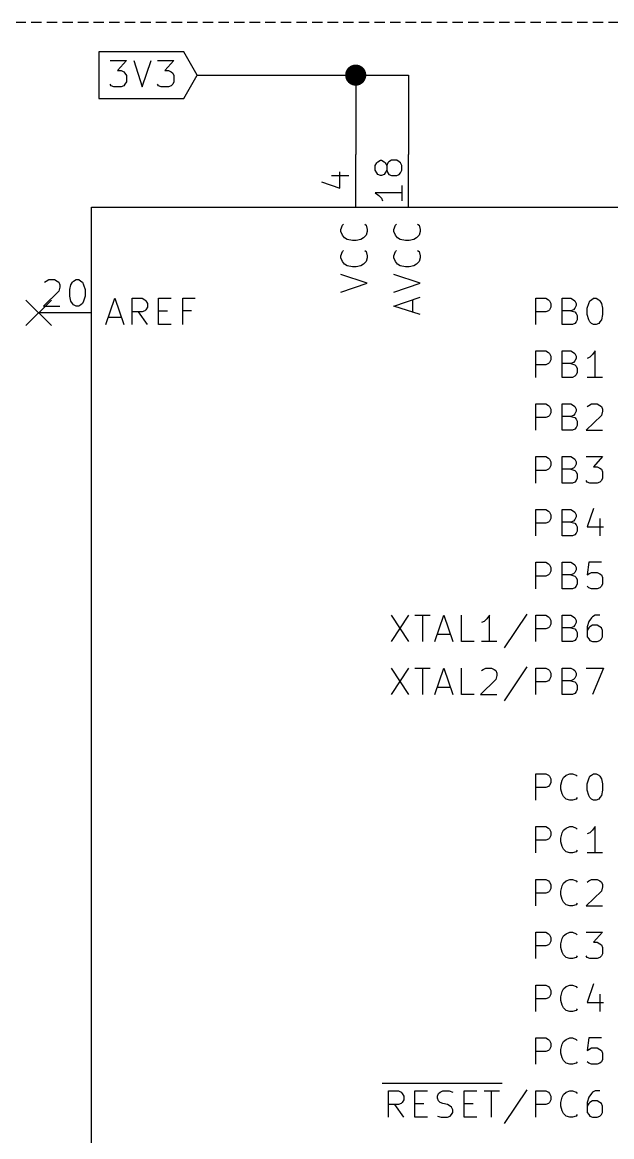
# Model space of a CAD drawing. Extents: x 10 to 287, y -200 to -10.
# Drawn here: x 47.5 to 75.8, y -153.9 to -100.3 of the extents above; entities that cross this region are included whole.
import ezdxf

# ---------------------------------------------------------------- set-up
doc = ezdxf.new("R2010")
doc.units = 0
doc.header["$MEASUREMENT"] = 0
doc.linetypes.add('DASHED', pattern=[0.75, 0.5, -0.25])
for name, color, linetype in [('BLUE2', 5, 'CONTINUOUS'), ('BLUE3', 171, 'CONTINUOUS'), ('CYAN2', 4, 'CONTINUOUS'), ('GREEN2', 3, 'CONTINUOUS'), ('LYELLOW', 51, 'CONTINUOUS'), ('RED2', 1, 'CONTINUOUS')]:
    doc.layers.add(name, color=color, linetype=linetype)

msp = doc.modelspace()

# ---------------------------------------------------------------- linework, layer by layer
at = {"layer": 'BLUE2', "linetype": 'CONTINUOUS'}
for p, q in [((47.6504, -113.69), (48.8696, -114.91)), ((48.8696, -113.69), (47.6504, -114.91))]:
    msp.add_line(p, q, dxfattribs=at)
at = {"layer": 'BLUE3', "linetype": 'DASHED'}
msp.add_line((25.4, -100.33), (115.57, -100.33), dxfattribs=at)
at = {"layer": 'CYAN2', "linetype": 'CONTINUOUS'}
for p, q in [((62.7888, -110.287), (62.865, -110.084)), ((62.7888, -110.388), (62.7888, -110.287)), ((62.865, -110.084), (62.9158, -110.033)), ((63.9318, -110.033), (64.008, -110.084)), ((64.008, -110.084), (64.0588, -110.287)), ((64.0588, -110.287), (64.0588, -110.388)), ((65.3288, -110.287), (65.405, -110.084)), ((65.3288, -110.388), (65.3288, -110.287)), ((65.405, -110.084), (65.4558, -110.033)), ((66.4718, -110.033), (66.548, -110.084)), ((66.548, -110.084), (66.5988, -110.287)), ((66.5988, -110.287), (66.5988, -110.388)), ((62.865, -110.566), (62.7888, -110.388)), ((62.9666, -110.693), (62.865, -110.566)), ((63.0936, -110.769), (62.9666, -110.693)), ((63.3476, -110.82), (63.0936, -110.769)), ((63.5254, -110.82), (63.3476, -110.82)), ((63.754, -110.769), (63.5254, -110.82)), ((63.881, -110.693), (63.754, -110.769)), ((64.008, -110.566), (63.881, -110.693)), ((64.0588, -110.388), (64.008, -110.566)), ((65.405, -110.566), (65.3288, -110.388)), ((65.5066, -110.693), (65.405, -110.566)), ((65.6336, -110.769), (65.5066, -110.693)), ((65.8876, -110.82), (65.6336, -110.769)), ((66.0654, -110.82), (65.8876, -110.82)), ((66.294, -110.769), (66.0654, -110.82)), ((66.421, -110.693), (66.294, -110.769)), ((66.548, -110.566), (66.421, -110.693)), ((66.5988, -110.388), (66.548, -110.566)), ((62.7888, -111.557), (62.865, -111.354)), ((62.865, -111.354), (62.9158, -111.303)), ((63.9318, -111.303), (64.008, -111.354)), ((64.008, -111.354), (64.0588, -111.557)), ((65.3288, -111.557), (65.405, -111.354)), ((65.405, -111.354), (65.4558, -111.303)), ((66.4718, -111.303), (66.548, -111.354)), ((66.548, -111.354), (66.5988, -111.557)), ((62.7888, -111.658), (62.7888, -111.557)), ((62.865, -111.836), (62.7888, -111.658)), ((62.9666, -111.963), (62.865, -111.836)), ((64.008, -111.836), (63.881, -111.963)), ((64.0588, -111.658), (64.008, -111.836)), ((64.0588, -111.557), (64.0588, -111.658)), ((65.3288, -111.658), (65.3288, -111.557)), ((65.405, -111.836), (65.3288, -111.658)), ((65.5066, -111.963), (65.405, -111.836)), ((66.548, -111.836), (66.421, -111.963)), ((66.5988, -111.658), (66.548, -111.836)), ((66.5988, -111.557), (66.5988, -111.658)), ((64.0588, -112.878), (62.7888, -112.446)), ((63.0936, -112.039), (62.9666, -111.963)), ((63.3476, -112.09), (63.0936, -112.039)), ((63.5254, -112.09), (63.3476, -112.09)), ((63.754, -112.039), (63.5254, -112.09)), ((63.881, -111.963), (63.754, -112.039)), ((66.5988, -112.878), (65.3288, -112.446)), ((65.6336, -112.039), (65.5066, -111.963)), ((65.8876, -112.09), (65.6336, -112.039)), ((66.0654, -112.09), (65.8876, -112.09)), ((66.294, -112.039), (66.0654, -112.09)), ((66.421, -111.963), (66.294, -112.039)), ((62.7888, -113.309), (64.0588, -112.878)), ((65.3288, -113.309), (66.5988, -112.878)), ((65.3288, -113.97), (66.5988, -113.538)), ((51.4858, -114.859), (51.9176, -113.589)), ((51.9176, -113.589), (52.3494, -114.859)), ((52.7558, -114.859), (52.7558, -113.589)), ((52.7558, -113.589), (53.2384, -113.589)), ((53.2384, -113.589), (53.3654, -113.665)), ((53.3654, -113.665), (53.4162, -113.716)), ((53.4162, -113.716), (53.4924, -113.843)), ((53.4924, -114.021), (53.4162, -114.148)), ((53.4924, -113.843), (53.4924, -114.021)), ((54.0258, -114.859), (54.0258, -113.589)), ((54.0258, -113.589), (54.6354, -113.589)), ((55.1942, -114.859), (55.1942, -113.589)), ((55.1942, -113.589), (55.7784, -113.589)), ((66.5988, -114.376), (65.3288, -113.97)), ((66.2432, -114.275), (66.2432, -113.665)), ((72.1614, -114.859), (72.1614, -113.589)), ((72.1614, -113.589), (72.644, -113.589)), ((72.644, -113.589), (72.771, -113.665)), ((72.771, -113.665), (72.8218, -113.716)), ((72.8218, -113.716), (72.8726, -113.843)), ((72.8726, -114.021), (72.8218, -114.148)), ((72.8726, -113.843), (72.8726, -114.021)), ((73.4314, -114.859), (73.4314, -113.589)), ((73.4314, -113.589), (73.8378, -113.589)), ((73.8378, -113.589), (73.9648, -113.665)), ((73.9648, -113.665), (74.041, -113.716)), ((74.041, -114.071), (73.9648, -114.148)), ((74.041, -113.716), (74.0918, -113.843)), ((74.0918, -113.944), (74.041, -114.071)), ((74.0918, -113.843), (74.0918, -113.944)), ((74.6252, -114.071), (74.7014, -113.843)), ((74.6252, -114.376), (74.6252, -114.071)), ((74.7014, -113.843), (74.7522, -113.716)), ((74.7522, -113.716), (74.8284, -113.665)), ((74.8284, -113.665), (74.93, -113.589)), ((74.93, -113.589), (75.057, -113.589)), ((75.057, -113.589), (75.184, -113.665)), ((75.184, -113.665), (75.2348, -113.716)), ((75.2348, -113.716), (75.311, -113.843)), ((75.311, -113.843), (75.3618, -114.071)), ((75.3618, -114.071), (75.3618, -114.376)), ((51.6128, -114.503), (52.2224, -114.503)), ((53.2384, -114.249), (52.7558, -114.249)), ((53.4924, -114.859), (53.0606, -114.249)), ((53.3654, -114.198), (53.2384, -114.249)), ((53.4162, -114.148), (53.3654, -114.198)), ((54.0258, -114.198), (54.4576, -114.198)), ((55.6006, -114.198), (55.1942, -114.198)), ((72.644, -114.249), (72.1614, -114.249)), ((72.771, -114.198), (72.644, -114.249)), ((72.8218, -114.148), (72.771, -114.198)), ((73.8378, -114.198), (73.4314, -114.198)), ((73.9648, -114.148), (73.8378, -114.198)), ((73.8378, -114.198), (74.041, -114.249)), ((74.041, -114.249), (74.0918, -114.325)), ((74.0918, -114.325), (74.1426, -114.427)), ((74.1426, -114.63), (74.0918, -114.732)), ((74.1426, -114.427), (74.1426, -114.63)), ((74.7014, -114.63), (74.6252, -114.376)), ((74.7522, -114.732), (74.7014, -114.63)), ((75.311, -114.63), (75.2348, -114.732)), ((75.3618, -114.376), (75.311, -114.63)), ((54.6354, -114.859), (54.0258, -114.859)), ((73.914, -114.859), (73.4314, -114.859)), ((74.041, -114.808), (73.914, -114.859)), ((74.0918, -114.732), (74.041, -114.808)), ((74.8284, -114.808), (74.7522, -114.732)), ((74.93, -114.859), (74.8284, -114.808)), ((75.057, -114.859), (74.93, -114.859)), ((75.184, -114.808), (75.057, -114.859)), ((75.2348, -114.732), (75.184, -114.808)), ((72.1614, -117.399), (72.1614, -116.129)), ((72.1614, -116.129), (72.644, -116.129)), ((72.644, -116.129), (72.771, -116.205)), ((72.771, -116.205), (72.8218, -116.256)), ((73.4314, -117.399), (73.4314, -116.129)), ((73.4314, -116.129), (73.8378, -116.129)), ((73.8378, -116.129), (73.9648, -116.205)), ((73.9648, -116.205), (74.041, -116.256)), ((75.0062, -116.129), (74.8792, -116.307)), ((75.0062, -117.399), (75.0062, -116.129)), ((72.771, -116.738), (72.644, -116.789)), ((72.8218, -116.688), (72.771, -116.738)), ((72.8218, -116.256), (72.8726, -116.383)), ((72.8726, -116.561), (72.8218, -116.688)), ((72.8726, -116.383), (72.8726, -116.561)), ((73.8378, -116.738), (73.4314, -116.738)), ((73.9648, -116.688), (73.8378, -116.738)), ((73.8378, -116.738), (74.041, -116.789)), ((74.041, -116.611), (73.9648, -116.688)), ((74.041, -116.256), (74.0918, -116.383)), ((74.0918, -116.484), (74.041, -116.611)), ((74.0918, -116.383), (74.0918, -116.484)), ((74.7522, -116.434), (74.6252, -116.484)), ((74.8792, -116.307), (74.7522, -116.434)), ((72.644, -116.789), (72.1614, -116.789)), ((74.041, -116.789), (74.0918, -116.865)), ((74.0918, -117.272), (74.041, -117.348)), ((74.0918, -116.865), (74.1426, -116.967)), ((74.1426, -117.17), (74.0918, -117.272)), ((74.1426, -116.967), (74.1426, -117.17)), ((73.914, -117.399), (73.4314, -117.399)), ((74.041, -117.348), (73.914, -117.399)), ((75.3618, -117.399), (74.6252, -117.399)), ((72.1614, -119.939), (72.1614, -118.669)), ((72.1614, -118.669), (72.644, -118.669)), ((72.644, -118.669), (72.771, -118.745)), ((72.771, -118.745), (72.8218, -118.796)), ((72.8218, -118.796), (72.8726, -118.923)), ((72.8726, -118.923), (72.8726, -119.101)), ((73.4314, -119.939), (73.4314, -118.669)), ((73.4314, -118.669), (73.8378, -118.669)), ((73.8378, -118.669), (73.9648, -118.745)), ((73.9648, -118.745), (74.041, -118.796)), ((74.041, -118.796), (74.0918, -118.923)), ((74.0918, -118.923), (74.0918, -119.024)), ((74.6252, -118.796), (74.7014, -118.745)), ((74.7014, -118.745), (74.8284, -118.669)), ((74.8284, -118.669), (75.1078, -118.669)), ((75.1078, -118.669), (75.2348, -118.745)), ((75.2348, -118.745), (75.311, -118.796)), ((75.311, -118.796), (75.3618, -118.923)), ((75.3618, -118.923), (75.3618, -119.024)), ((72.644, -119.329), (72.1614, -119.329)), ((72.771, -119.278), (72.644, -119.329)), ((72.8218, -119.228), (72.771, -119.278)), ((72.8726, -119.101), (72.8218, -119.228)), ((73.8378, -119.278), (73.4314, -119.278)), ((73.9648, -119.228), (73.8378, -119.278)), ((73.8378, -119.278), (74.041, -119.329)), ((74.041, -119.151), (73.9648, -119.228)), ((74.0918, -119.024), (74.041, -119.151)), ((74.041, -119.329), (74.0918, -119.405)), ((74.0918, -119.405), (74.1426, -119.507)), ((75.311, -119.228), (74.5744, -119.939)), ((75.3618, -119.024), (75.311, -119.228)), ((73.914, -119.939), (73.4314, -119.939)), ((74.041, -119.888), (73.914, -119.939)), ((74.0918, -119.812), (74.041, -119.888)), ((74.1426, -119.71), (74.0918, -119.812)), ((74.1426, -119.507), (74.1426, -119.71)), ((74.5744, -119.939), (75.3618, -119.939)), ((72.1614, -122.479), (72.1614, -121.209)), ((72.1614, -121.209), (72.644, -121.209)), ((72.644, -121.209), (72.771, -121.285)), ((72.771, -121.285), (72.8218, -121.336)), ((72.8218, -121.336), (72.8726, -121.463)), ((72.8726, -121.463), (72.8726, -121.641)), ((73.4314, -122.479), (73.4314, -121.209)), ((73.4314, -121.209), (73.8378, -121.209)), ((73.8378, -121.209), (73.9648, -121.285)), ((73.9648, -121.285), (74.041, -121.336)), ((74.041, -121.336), (74.0918, -121.463)), ((74.0918, -121.564), (74.041, -121.691)), ((74.0918, -121.463), (74.0918, -121.564)), ((74.5744, -121.209), (75.3618, -121.209)), ((75.3618, -121.209), (74.93, -121.691)), ((72.644, -121.869), (72.1614, -121.869)), ((72.771, -121.818), (72.644, -121.869)), ((72.8218, -121.768), (72.771, -121.818)), ((72.8726, -121.641), (72.8218, -121.768)), ((73.8378, -121.818), (73.4314, -121.818)), ((73.9648, -121.768), (73.8378, -121.818)), ((73.8378, -121.818), (74.041, -121.869)), ((74.041, -121.691), (73.9648, -121.768)), ((74.041, -121.869), (74.0918, -121.945)), ((74.0918, -121.945), (74.1426, -122.047)), ((74.1426, -122.047), (74.1426, -122.25)), ((74.93, -121.691), (75.1078, -121.691)), ((75.1078, -121.691), (75.2348, -121.768)), ((75.2348, -121.768), (75.311, -121.818)), ((75.311, -121.818), (75.3618, -121.945)), ((75.3618, -121.945), (75.3618, -122.25)), ((73.914, -122.479), (73.4314, -122.479)), ((74.041, -122.428), (73.914, -122.479)), ((74.0918, -122.352), (74.041, -122.428)), ((74.1426, -122.25), (74.0918, -122.352)), ((74.6252, -122.428), (74.5744, -122.352)), ((74.7522, -122.479), (74.6252, -122.428)), ((75.1078, -122.479), (74.7522, -122.479)), ((75.2348, -122.428), (75.1078, -122.479)), ((75.311, -122.352), (75.2348, -122.428)), ((75.3618, -122.25), (75.311, -122.352)), ((74.93, -123.698), (74.6252, -124.587)), ((72.1614, -125.019), (72.1614, -123.749)), ((72.1614, -123.749), (72.644, -123.749)), ((72.644, -123.749), (72.771, -123.825)), ((72.771, -123.825), (72.8218, -123.876)), ((72.8218, -123.876), (72.8726, -124.003)), ((72.8726, -124.181), (72.8218, -124.308)), ((72.8726, -124.003), (72.8726, -124.181)), ((73.4314, -125.019), (73.4314, -123.749)), ((73.4314, -123.749), (73.8378, -123.749)), ((73.8378, -123.749), (73.9648, -123.825)), ((73.9648, -123.825), (74.041, -123.876)), ((74.041, -124.231), (73.9648, -124.308)), ((74.041, -123.876), (74.0918, -124.003)), ((74.0918, -124.104), (74.041, -124.231)), ((74.0918, -124.003), (74.0918, -124.104)), ((75.2348, -124.181), (75.2348, -125.019)), ((72.644, -124.409), (72.1614, -124.409)), ((72.771, -124.358), (72.644, -124.409)), ((72.8218, -124.308), (72.771, -124.358)), ((73.8378, -124.358), (73.4314, -124.358)), ((73.9648, -124.308), (73.8378, -124.358)), ((73.8378, -124.358), (74.041, -124.409)), ((74.041, -124.409), (74.0918, -124.485)), ((74.0918, -124.485), (74.1426, -124.587)), ((74.1426, -124.79), (74.0918, -124.892)), ((74.1426, -124.587), (74.1426, -124.79)), ((74.6252, -124.587), (75.4126, -124.587)), ((73.914, -125.019), (73.4314, -125.019)), ((74.041, -124.968), (73.914, -125.019)), ((74.0918, -124.892), (74.041, -124.968)), ((72.1614, -127.559), (72.1614, -126.289)), ((72.1614, -126.289), (72.644, -126.289)), ((72.644, -126.289), (72.771, -126.365)), ((72.771, -126.365), (72.8218, -126.416)), ((72.8218, -126.416), (72.8726, -126.543)), ((73.4314, -127.559), (73.4314, -126.289)), ((73.4314, -126.289), (73.8378, -126.289)), ((73.8378, -126.289), (73.9648, -126.365)), ((73.9648, -126.365), (74.041, -126.416)), ((74.041, -126.416), (74.0918, -126.543)), ((74.7014, -126.289), (74.6252, -126.898)), ((75.311, -126.289), (74.7014, -126.289)), ((72.644, -126.949), (72.1614, -126.949)), ((72.771, -126.898), (72.644, -126.949)), ((72.8218, -126.848), (72.771, -126.898)), ((72.8726, -126.721), (72.8218, -126.848)), ((72.8726, -126.543), (72.8726, -126.721)), ((73.8378, -126.898), (73.4314, -126.898)), ((73.9648, -126.848), (73.8378, -126.898)), ((73.8378, -126.898), (74.041, -126.949)), ((74.041, -126.771), (73.9648, -126.848)), ((74.0918, -126.644), (74.041, -126.771)), ((74.041, -126.949), (74.0918, -127.025)), ((74.0918, -126.543), (74.0918, -126.644)), ((74.6252, -126.898), (74.7014, -126.848)), ((74.7014, -126.848), (74.8284, -126.771)), ((74.8284, -126.771), (75.1078, -126.771)), ((75.1078, -126.771), (75.2348, -126.848)), ((75.2348, -126.848), (75.311, -126.898)), ((75.311, -126.898), (75.3618, -127.025)), ((74.0918, -127.432), (74.041, -127.508)), ((74.0918, -127.025), (74.1426, -127.127)), ((74.1426, -127.33), (74.0918, -127.432)), ((74.1426, -127.127), (74.1426, -127.33)), ((74.7014, -127.508), (74.6252, -127.432)), ((75.311, -127.432), (75.2348, -127.508)), ((75.3618, -127.33), (75.311, -127.432)), ((75.3618, -127.025), (75.3618, -127.33)), ((73.914, -127.559), (73.4314, -127.559)), ((74.041, -127.508), (73.914, -127.559)), ((74.8284, -127.559), (74.7014, -127.508)), ((75.1078, -127.559), (74.8284, -127.559)), ((75.2348, -127.508), (75.1078, -127.559)), ((65.2018, -128.829), (66.04, -130.099)), ((66.04, -128.829), (65.2018, -130.099)), ((66.3448, -128.829), (67.0814, -128.829)), ((66.7258, -130.099), (66.7258, -128.829)), ((67.31, -130.099), (67.7418, -128.829)), ((67.7418, -128.829), (68.1736, -130.099)), ((68.58, -130.099), (68.58, -128.829)), ((69.7992, -129.007), (69.6722, -129.134)), ((69.9262, -128.829), (69.7992, -129.007)), ((69.9262, -130.099), (69.9262, -128.829)), ((71.7296, -128.778), (70.6374, -130.404)), ((72.1614, -130.099), (72.1614, -128.829)), ((72.1614, -128.829), (72.644, -128.829)), ((72.644, -128.829), (72.771, -128.905)), ((72.771, -128.905), (72.8218, -128.956)), ((72.8218, -128.956), (72.8726, -129.083)), ((72.8726, -129.083), (72.8726, -129.261)), ((73.4314, -130.099), (73.4314, -128.829)), ((73.4314, -128.829), (73.8378, -128.829)), ((73.8378, -128.829), (73.9648, -128.905)), ((73.9648, -128.905), (74.041, -128.956)), ((74.041, -128.956), (74.0918, -129.083)), ((74.0918, -129.083), (74.0918, -129.184)), ((74.8284, -128.956), (74.7014, -129.134)), ((74.8792, -128.905), (74.8284, -128.956)), ((75.0062, -128.829), (74.8792, -128.905)), ((75.2348, -128.829), (75.0062, -128.829)), ((69.6722, -129.134), (69.5452, -129.184)), ((72.644, -129.489), (72.1614, -129.489)), ((72.771, -129.438), (72.644, -129.489)), ((72.8218, -129.388), (72.771, -129.438)), ((72.8726, -129.261), (72.8218, -129.388)), ((73.8378, -129.438), (73.4314, -129.438)), ((73.9648, -129.388), (73.8378, -129.438)), ((73.8378, -129.438), (74.041, -129.489)), ((74.041, -129.311), (73.9648, -129.388)), ((74.0918, -129.184), (74.041, -129.311)), ((74.041, -129.489), (74.0918, -129.565)), ((74.0918, -129.565), (74.1426, -129.667)), ((74.7014, -129.134), (74.6252, -129.388)), ((74.6252, -129.388), (74.6252, -129.87)), ((74.7014, -129.438), (74.6252, -129.565)), ((74.7522, -129.388), (74.7014, -129.438)), ((74.8792, -129.311), (74.7522, -129.388)), ((75.1078, -129.311), (74.8792, -129.311)), ((75.2348, -129.388), (75.1078, -129.311)), ((75.311, -129.438), (75.2348, -129.388)), ((75.3618, -129.565), (75.311, -129.438)), ((75.3618, -129.87), (75.3618, -129.565)), ((67.437, -129.743), (68.0466, -129.743)), ((69.1896, -130.099), (68.58, -130.099)), ((70.2818, -130.099), (69.5452, -130.099)), ((73.914, -130.099), (73.4314, -130.099)), ((74.041, -130.048), (73.914, -130.099)), ((74.0918, -129.972), (74.041, -130.048)), ((74.1426, -129.87), (74.0918, -129.972)), ((74.1426, -129.667), (74.1426, -129.87)), ((74.6252, -129.87), (74.7014, -129.972)), ((74.7014, -129.972), (74.7522, -130.048)), ((74.7522, -130.048), (74.8792, -130.099)), ((74.8792, -130.099), (75.1078, -130.099)), ((75.1078, -130.099), (75.2348, -130.048)), ((75.2348, -130.048), (75.311, -129.972)), ((75.311, -129.972), (75.3618, -129.87)), ((65.2018, -131.369), (66.04, -132.639)), ((66.04, -131.369), (65.2018, -132.639)), ((66.3448, -131.369), (67.0814, -131.369)), ((66.7258, -132.639), (66.7258, -131.369)), ((67.31, -132.639), (67.7418, -131.369)), ((67.7418, -131.369), (68.1736, -132.639)), ((68.58, -132.639), (68.58, -131.369)), ((69.5452, -131.496), (69.6214, -131.445)), ((69.6214, -131.445), (69.7484, -131.369)), ((69.7484, -131.369), (70.0278, -131.369)), ((70.0278, -131.369), (70.1548, -131.445)), ((70.1548, -131.445), (70.231, -131.496)), ((70.231, -131.496), (70.2818, -131.623)), ((70.2818, -131.724), (70.231, -131.928)), ((70.2818, -131.623), (70.2818, -131.724)), ((71.7296, -131.318), (70.6374, -132.944)), ((72.1614, -132.639), (72.1614, -131.369)), ((72.1614, -131.369), (72.644, -131.369)), ((72.644, -131.369), (72.771, -131.445)), ((72.771, -131.445), (72.8218, -131.496)), ((72.8218, -131.496), (72.8726, -131.623)), ((72.8726, -131.623), (72.8726, -131.801)), ((73.4314, -132.639), (73.4314, -131.369)), ((73.4314, -131.369), (73.8378, -131.369)), ((73.8378, -131.369), (73.9648, -131.445)), ((73.9648, -131.445), (74.041, -131.496)), ((74.041, -131.496), (74.0918, -131.623)), ((74.0918, -131.724), (74.041, -131.851)), ((74.0918, -131.623), (74.0918, -131.724)), ((74.5744, -131.369), (75.4126, -131.369)), ((75.4126, -131.369), (74.8792, -132.639)), ((67.437, -132.283), (68.0466, -132.283)), ((70.231, -131.928), (69.4944, -132.639)), ((72.644, -132.029), (72.1614, -132.029)), ((72.771, -131.978), (72.644, -132.029)), ((72.8218, -131.928), (72.771, -131.978)), ((72.8726, -131.801), (72.8218, -131.928)), ((73.8378, -131.978), (73.4314, -131.978)), ((73.9648, -131.928), (73.8378, -131.978)), ((73.8378, -131.978), (74.041, -132.029)), ((74.041, -131.851), (73.9648, -131.928)), ((74.041, -132.029), (74.0918, -132.105)), ((74.0918, -132.105), (74.1426, -132.207)), ((74.1426, -132.207), (74.1426, -132.41)), ((69.1896, -132.639), (68.58, -132.639)), ((69.4944, -132.639), (70.2818, -132.639)), ((73.914, -132.639), (73.4314, -132.639)), ((74.041, -132.588), (73.914, -132.639)), ((74.0918, -132.512), (74.041, -132.588)), ((74.1426, -132.41), (74.0918, -132.512)), ((72.1614, -137.719), (72.1614, -136.449)), ((72.1614, -136.449), (72.644, -136.449)), ((72.644, -136.449), (72.771, -136.525)), ((72.771, -136.525), (72.8218, -136.576)), ((72.8218, -136.576), (72.8726, -136.703)), ((73.4822, -136.627), (73.6092, -136.525)), ((73.6092, -136.525), (73.787, -136.449)), ((73.787, -136.449), (73.914, -136.449)), ((73.914, -136.449), (74.0918, -136.525)), ((74.0918, -136.525), (74.1426, -136.576)), ((74.7014, -136.703), (74.7522, -136.576)), ((74.7522, -136.576), (74.8284, -136.525)), ((74.8284, -136.525), (74.93, -136.449)), ((74.93, -136.449), (75.057, -136.449)), ((75.057, -136.449), (75.184, -136.525)), ((75.184, -136.525), (75.2348, -136.576)), ((75.2348, -136.576), (75.311, -136.703)), ((72.644, -137.109), (72.1614, -137.109)), ((72.771, -137.058), (72.644, -137.109)), ((72.8218, -137.008), (72.771, -137.058)), ((72.8726, -136.881), (72.8218, -137.008)), ((72.8726, -136.703), (72.8726, -136.881)), ((73.3552, -137.008), (73.4314, -136.754)), ((73.3552, -137.185), (73.3552, -137.008)), ((73.4314, -136.754), (73.4822, -136.627)), ((74.6252, -136.931), (74.7014, -136.703)), ((74.6252, -137.236), (74.6252, -136.931)), ((75.311, -136.703), (75.3618, -136.931)), ((75.3618, -136.931), (75.3618, -137.236)), ((73.4314, -137.414), (73.3552, -137.185)), ((73.4822, -137.541), (73.4314, -137.414)), ((73.6092, -137.668), (73.4822, -137.541)), ((73.787, -137.719), (73.6092, -137.668)), ((74.0918, -137.668), (73.914, -137.719)), ((74.1426, -137.592), (74.0918, -137.668)), ((74.7014, -137.49), (74.6252, -137.236)), ((74.7522, -137.592), (74.7014, -137.49)), ((74.8284, -137.668), (74.7522, -137.592)), ((74.93, -137.719), (74.8284, -137.668)), ((75.184, -137.668), (75.057, -137.719)), ((75.2348, -137.592), (75.184, -137.668)), ((75.311, -137.49), (75.2348, -137.592)), ((75.3618, -137.236), (75.311, -137.49)), ((73.914, -137.719), (73.787, -137.719)), ((75.057, -137.719), (74.93, -137.719)), ((72.1614, -140.259), (72.1614, -138.989)), ((72.1614, -138.989), (72.644, -138.989)), ((72.644, -138.989), (72.771, -139.065)), ((72.771, -139.065), (72.8218, -139.116)), ((72.8218, -139.116), (72.8726, -139.243)), ((72.8726, -139.243), (72.8726, -139.421)), ((73.4314, -139.294), (73.4822, -139.167)), ((73.4822, -139.167), (73.6092, -139.065)), ((73.6092, -139.065), (73.787, -138.989)), ((73.787, -138.989), (73.914, -138.989)), ((73.914, -138.989), (74.0918, -139.065)), ((74.0918, -139.065), (74.1426, -139.116)), ((74.8792, -139.167), (74.7522, -139.294)), ((75.0062, -138.989), (74.8792, -139.167)), ((75.0062, -140.259), (75.0062, -138.989)), ((72.644, -139.649), (72.1614, -139.649)), ((72.771, -139.598), (72.644, -139.649)), ((72.8218, -139.548), (72.771, -139.598)), ((72.8726, -139.421), (72.8218, -139.548)), ((73.3552, -139.548), (73.4314, -139.294)), ((73.3552, -139.725), (73.3552, -139.548)), ((73.4314, -139.954), (73.3552, -139.725)), ((74.7522, -139.294), (74.6252, -139.344)), ((73.4822, -140.081), (73.4314, -139.954)), ((73.6092, -140.208), (73.4822, -140.081)), ((73.787, -140.259), (73.6092, -140.208)), ((73.914, -140.259), (73.787, -140.259)), ((74.0918, -140.208), (73.914, -140.259)), ((74.1426, -140.132), (74.0918, -140.208)), ((75.3618, -140.259), (74.6252, -140.259)), ((72.1614, -142.799), (72.1614, -141.529)), ((72.1614, -141.529), (72.644, -141.529)), ((72.644, -141.529), (72.771, -141.605)), ((72.771, -141.605), (72.8218, -141.656)), ((72.8218, -141.656), (72.8726, -141.783)), ((72.8726, -141.783), (72.8726, -141.961)), ((73.3552, -142.088), (73.4314, -141.834)), ((73.4314, -141.834), (73.4822, -141.707)), ((73.4822, -141.707), (73.6092, -141.605)), ((73.6092, -141.605), (73.787, -141.529)), ((73.787, -141.529), (73.914, -141.529)), ((73.914, -141.529), (74.0918, -141.605)), ((74.0918, -141.605), (74.1426, -141.656)), ((74.6252, -141.656), (74.7014, -141.605)), ((74.7014, -141.605), (74.8284, -141.529)), ((74.8284, -141.529), (75.1078, -141.529)), ((75.1078, -141.529), (75.2348, -141.605)), ((75.2348, -141.605), (75.311, -141.656)), ((75.311, -141.656), (75.3618, -141.783)), ((75.3618, -141.884), (75.311, -142.088)), ((75.3618, -141.783), (75.3618, -141.884)), ((72.644, -142.189), (72.1614, -142.189)), ((72.771, -142.138), (72.644, -142.189)), ((72.8218, -142.088), (72.771, -142.138)), ((72.8726, -141.961), (72.8218, -142.088)), ((73.3552, -142.265), (73.3552, -142.088)), ((73.4314, -142.494), (73.3552, -142.265)), ((75.311, -142.088), (74.5744, -142.799)), ((73.4822, -142.621), (73.4314, -142.494)), ((73.6092, -142.748), (73.4822, -142.621)), ((73.787, -142.799), (73.6092, -142.748)), ((73.914, -142.799), (73.787, -142.799)), ((74.0918, -142.748), (73.914, -142.799)), ((74.1426, -142.672), (74.0918, -142.748)), ((74.5744, -142.799), (75.3618, -142.799)), ((72.1614, -145.339), (72.1614, -144.069)), ((72.1614, -144.069), (72.644, -144.069)), ((72.644, -144.069), (72.771, -144.145)), ((73.6092, -144.145), (73.787, -144.069)), ((73.787, -144.069), (73.914, -144.069)), ((73.914, -144.069), (74.0918, -144.145)), ((74.5744, -144.069), (75.3618, -144.069)), ((75.3618, -144.069), (74.93, -144.551)), ((72.771, -144.145), (72.8218, -144.196)), ((72.8218, -144.628), (72.771, -144.678)), ((72.8218, -144.196), (72.8726, -144.323)), ((72.8726, -144.501), (72.8218, -144.628)), ((72.8726, -144.323), (72.8726, -144.501)), ((73.3552, -144.628), (73.4314, -144.374)), ((73.3552, -144.805), (73.3552, -144.628)), ((73.4314, -144.374), (73.4822, -144.247)), ((73.4822, -144.247), (73.6092, -144.145)), ((74.0918, -144.145), (74.1426, -144.196)), ((74.93, -144.551), (75.1078, -144.551)), ((75.1078, -144.551), (75.2348, -144.628)), ((75.2348, -144.628), (75.311, -144.678)), ((72.644, -144.729), (72.1614, -144.729)), ((72.771, -144.678), (72.644, -144.729)), ((73.4314, -145.034), (73.3552, -144.805)), ((73.4822, -145.161), (73.4314, -145.034)), ((73.6092, -145.288), (73.4822, -145.161)), ((75.311, -144.678), (75.3618, -144.805)), ((75.3618, -145.11), (75.311, -145.212)), ((75.3618, -144.805), (75.3618, -145.11)), ((73.787, -145.339), (73.6092, -145.288)), ((73.914, -145.339), (73.787, -145.339)), ((74.0918, -145.288), (73.914, -145.339)), ((74.1426, -145.212), (74.0918, -145.288)), ((74.6252, -145.288), (74.5744, -145.212)), ((74.7522, -145.339), (74.6252, -145.288)), ((75.1078, -145.339), (74.7522, -145.339)), ((75.2348, -145.288), (75.1078, -145.339)), ((75.311, -145.212), (75.2348, -145.288)), ((72.1614, -147.879), (72.1614, -146.609)), ((72.1614, -146.609), (72.644, -146.609)), ((72.644, -146.609), (72.771, -146.685)), ((72.771, -146.685), (72.8218, -146.736)), ((72.8218, -146.736), (72.8726, -146.863)), ((73.4822, -146.787), (73.6092, -146.685)), ((73.6092, -146.685), (73.787, -146.609)), ((73.787, -146.609), (73.914, -146.609)), ((73.914, -146.609), (74.0918, -146.685)), ((74.0918, -146.685), (74.1426, -146.736)), ((74.93, -146.558), (74.6252, -147.447)), ((72.644, -147.269), (72.1614, -147.269)), ((72.771, -147.218), (72.644, -147.269)), ((72.8218, -147.168), (72.771, -147.218)), ((72.8726, -147.041), (72.8218, -147.168)), ((72.8726, -146.863), (72.8726, -147.041)), ((73.3552, -147.168), (73.4314, -146.914)), ((73.3552, -147.345), (73.3552, -147.168)), ((73.4314, -146.914), (73.4822, -146.787)), ((75.2348, -147.041), (75.2348, -147.879)), ((73.4314, -147.574), (73.3552, -147.345)), ((73.4822, -147.701), (73.4314, -147.574)), ((73.6092, -147.828), (73.4822, -147.701)), ((73.787, -147.879), (73.6092, -147.828)), ((74.0918, -147.828), (73.914, -147.879)), ((74.1426, -147.752), (74.0918, -147.828)), ((74.6252, -147.447), (75.4126, -147.447)), ((73.914, -147.879), (73.787, -147.879)), ((72.1614, -150.419), (72.1614, -149.149)), ((72.1614, -149.149), (72.644, -149.149)), ((72.644, -149.149), (72.771, -149.225)), ((72.771, -149.225), (72.8218, -149.276)), ((72.8218, -149.276), (72.8726, -149.403)), ((72.8726, -149.403), (72.8726, -149.581)), ((73.3552, -149.708), (73.4314, -149.454)), ((73.4314, -149.454), (73.4822, -149.327)), ((73.4822, -149.327), (73.6092, -149.225)), ((73.6092, -149.225), (73.787, -149.149)), ((73.787, -149.149), (73.914, -149.149)), ((73.914, -149.149), (74.0918, -149.225)), ((74.0918, -149.225), (74.1426, -149.276)), ((74.7014, -149.149), (74.6252, -149.758)), ((75.311, -149.149), (74.7014, -149.149)), ((72.644, -149.809), (72.1614, -149.809)), ((72.771, -149.758), (72.644, -149.809)), ((72.8218, -149.708), (72.771, -149.758)), ((72.8726, -149.581), (72.8218, -149.708)), ((73.3552, -149.885), (73.3552, -149.708)), ((73.4314, -150.114), (73.3552, -149.885)), ((74.6252, -149.758), (74.7014, -149.708)), ((74.7014, -149.708), (74.8284, -149.631)), ((74.8284, -149.631), (75.1078, -149.631)), ((75.1078, -149.631), (75.2348, -149.708)), ((75.2348, -149.708), (75.311, -149.758)), ((75.311, -149.758), (75.3618, -149.885)), ((75.3618, -149.885), (75.3618, -150.19)), ((73.4822, -150.241), (73.4314, -150.114)), ((73.6092, -150.368), (73.4822, -150.241)), ((73.787, -150.419), (73.6092, -150.368)), ((73.914, -150.419), (73.787, -150.419)), ((74.0918, -150.368), (73.914, -150.419)), ((74.1426, -150.292), (74.0918, -150.368)), ((74.7014, -150.368), (74.6252, -150.292)), ((74.8284, -150.419), (74.7014, -150.368)), ((75.1078, -150.419), (74.8284, -150.419)), ((75.2348, -150.368), (75.1078, -150.419)), ((75.311, -150.292), (75.2348, -150.368)), ((75.3618, -150.19), (75.311, -150.292)), ((64.77, -151.333), (66.04, -151.333)), ((66.04, -151.333), (67.2084, -151.333)), ((67.2084, -151.333), (68.4022, -151.333)), ((68.4022, -151.333), (69.5452, -151.333)), ((69.5452, -151.333), (70.5358, -151.333)), ((65.0748, -152.959), (65.0748, -151.689)), ((65.0748, -151.689), (65.5574, -151.689)), ((65.5574, -151.689), (65.6844, -151.765)), ((65.6844, -151.765), (65.7352, -151.816)), ((65.7352, -151.816), (65.8114, -151.943)), ((65.8114, -152.121), (65.7352, -152.248)), ((65.8114, -151.943), (65.8114, -152.121)), ((66.3448, -152.959), (66.3448, -151.689)), ((66.3448, -151.689), (66.9544, -151.689)), ((67.437, -151.943), (67.4878, -151.816)), ((67.437, -152.044), (67.437, -151.943)), ((67.4878, -152.171), (67.437, -152.044)), ((67.4878, -151.816), (67.564, -151.765)), ((67.564, -151.765), (67.691, -151.689)), ((67.691, -151.689), (67.9958, -151.689)), ((67.9958, -151.689), (68.1736, -151.765)), ((68.707, -152.959), (68.707, -151.689)), ((68.707, -151.689), (69.3166, -151.689)), ((69.6722, -151.689), (70.4088, -151.689)), ((70.0278, -152.959), (70.0278, -151.689)), ((71.7296, -151.638), (70.6374, -153.264)), ((72.1614, -152.959), (72.1614, -151.689)), ((72.1614, -151.689), (72.644, -151.689)), ((72.644, -151.689), (72.771, -151.765)), ((72.771, -151.765), (72.8218, -151.816)), ((72.8218, -151.816), (72.8726, -151.943)), ((72.8726, -152.121), (72.8218, -152.248)), ((72.8726, -151.943), (72.8726, -152.121)), ((73.3552, -152.248), (73.4314, -151.994)), ((73.4314, -151.994), (73.4822, -151.867)), ((73.4822, -151.867), (73.6092, -151.765)), ((73.6092, -151.765), (73.787, -151.689)), ((73.787, -151.689), (73.914, -151.689)), ((73.914, -151.689), (74.0918, -151.765)), ((74.0918, -151.765), (74.1426, -151.816)), ((74.7014, -151.994), (74.6252, -152.248)), ((74.8284, -151.816), (74.7014, -151.994)), ((74.8792, -151.765), (74.8284, -151.816)), ((75.0062, -151.689), (74.8792, -151.765)), ((75.2348, -151.689), (75.0062, -151.689)), ((65.5574, -152.349), (65.0748, -152.349)), ((65.8114, -152.959), (65.3796, -152.349)), ((65.6844, -152.298), (65.5574, -152.349)), ((65.7352, -152.248), (65.6844, -152.298)), ((66.3448, -152.298), (66.7766, -152.298)), ((67.564, -152.248), (67.4878, -152.171)), ((67.691, -152.298), (67.564, -152.248)), ((67.9196, -152.349), (67.691, -152.298)), ((68.0466, -152.425), (67.9196, -152.349)), ((68.0974, -152.476), (68.0466, -152.425)), ((68.1736, -152.603), (68.0974, -152.476)), ((68.1736, -152.73), (68.1736, -152.603)), ((68.707, -152.298), (69.1388, -152.298)), ((72.644, -152.349), (72.1614, -152.349)), ((72.771, -152.298), (72.644, -152.349)), ((72.8218, -152.248), (72.771, -152.298)), ((73.3552, -152.425), (73.3552, -152.248)), ((73.4314, -152.654), (73.3552, -152.425)), ((73.4822, -152.781), (73.4314, -152.654)), ((74.6252, -152.248), (74.6252, -152.73)), ((74.7014, -152.298), (74.6252, -152.425)), ((74.7522, -152.248), (74.7014, -152.298)), ((74.8792, -152.171), (74.7522, -152.248)), ((75.1078, -152.171), (74.8792, -152.171)), ((75.2348, -152.248), (75.1078, -152.171)), ((75.311, -152.298), (75.2348, -152.248)), ((75.3618, -152.425), (75.311, -152.298)), ((75.3618, -152.73), (75.3618, -152.425)), ((66.9544, -152.959), (66.3448, -152.959)), ((67.437, -152.908), (67.6148, -152.959)), ((67.6148, -152.959), (67.9196, -152.959)), ((67.9196, -152.959), (68.0466, -152.908)), ((68.0466, -152.908), (68.0974, -152.832)), ((68.0974, -152.832), (68.1736, -152.73)), ((69.3166, -152.959), (68.707, -152.959)), ((73.6092, -152.908), (73.4822, -152.781)), ((73.787, -152.959), (73.6092, -152.908)), ((73.914, -152.959), (73.787, -152.959)), ((74.0918, -152.908), (73.914, -152.959)), ((74.1426, -152.832), (74.0918, -152.908)), ((74.6252, -152.73), (74.7014, -152.832)), ((74.7014, -152.832), (74.7522, -152.908)), ((74.7522, -152.908), (74.8792, -152.959)), ((74.8792, -152.959), (75.1078, -152.959)), ((75.1078, -152.959), (75.2348, -152.908)), ((75.2348, -152.908), (75.311, -152.832)), ((75.311, -152.832), (75.3618, -152.73))]:
    msp.add_line(p, q, dxfattribs=at)
at = {"layer": 'GREEN2', "linetype": 'CONTINUOUS'}
for p, q in [((55.88, -102.87), (63.5, -102.87)), ((63.5, -102.87), (63.5, -106.68)), ((63.5, -102.87), (66.04, -102.87)), ((66.04, -102.87), (66.04, -106.68))]:
    msp.add_line(p, q, dxfattribs=at)
at = {"layer": 'GREEN2', "const_width": 0.508}
msp.add_lwpolyline([(63.246, -102.87, 1), (63.754, -102.87, 1)], format="xyb", close=True, dxfattribs=at)
at = {"layer": 'LYELLOW', "linetype": 'CONTINUOUS'}
for p, q in [((50.8, -180.34), (50.8, -109.22)), ((50.8, -109.22), (76.2, -109.22))]:
    msp.add_line(p, q, dxfattribs=at)
at = {"layer": 'RED2', "linetype": 'CONTINUOUS'}
for p, q in [((55.245, -101.752), (51.1556, -101.752)), ((51.1556, -101.752), (51.1556, -102.87)), ((55.88, -102.87), (55.245, -101.752)), ((51.689, -102.159), (52.4764, -102.159)), ((52.4764, -102.159), (52.0446, -102.641)), ((52.832, -102.159), (53.2384, -103.429)), ((53.2384, -103.429), (53.6702, -102.159)), ((53.975, -102.159), (54.7624, -102.159)), ((54.7624, -102.159), (54.3306, -102.641)), ((52.0446, -102.641), (52.2224, -102.641)), ((52.2224, -102.641), (52.3494, -102.718)), ((52.3494, -102.718), (52.4002, -102.768)), ((52.4002, -102.768), (52.4764, -102.895)), ((54.3306, -102.641), (54.5084, -102.641)), ((54.5084, -102.641), (54.6354, -102.718)), ((54.6354, -102.718), (54.7116, -102.768)), ((54.7116, -102.768), (54.7624, -102.895)), ((51.1556, -102.87), (51.1556, -103.988)), ((51.7398, -103.378), (51.689, -103.302)), ((51.8668, -103.429), (51.7398, -103.378)), ((52.3494, -103.378), (52.2224, -103.429)), ((52.4002, -103.302), (52.3494, -103.378)), ((52.4764, -103.2), (52.4002, -103.302)), ((52.4764, -102.895), (52.4764, -103.2)), ((54.0258, -103.378), (53.975, -103.302)), ((54.1528, -103.429), (54.0258, -103.378)), ((54.6354, -103.378), (54.5084, -103.429)), ((54.7116, -103.302), (54.6354, -103.378)), ((54.7624, -103.2), (54.7116, -103.302)), ((54.7624, -102.895), (54.7624, -103.2)), ((55.245, -103.988), (55.88, -102.87)), ((52.2224, -103.429), (51.8668, -103.429)), ((54.5084, -103.429), (54.1528, -103.429)), ((51.1556, -103.988), (55.245, -103.988)), ((63.5, -109.22), (63.5, -106.68)), ((64.4398, -107.213), (64.516, -107.086)), ((64.516, -107.086), (64.5668, -107.036)), ((64.5668, -107.036), (64.6938, -106.959)), ((64.6938, -106.959), (64.7446, -106.959)), ((64.7446, -106.959), (64.8716, -107.036)), ((64.8716, -107.036), (64.9224, -107.086)), ((64.9224, -107.086), (64.9986, -107.213)), ((65.0494, -107.086), (64.9986, -107.213)), ((65.1002, -107.036), (65.0494, -107.086)), ((65.2272, -106.959), (65.1002, -107.036)), ((65.4812, -106.959), (65.2272, -106.959)), ((65.5828, -107.036), (65.4812, -106.959)), ((65.659, -107.086), (65.5828, -107.036)), ((65.7098, -107.213), (65.659, -107.086)), ((66.04, -109.22), (66.04, -106.68)), ((62.738, -108.306), (62.738, -107.518)), ((64.4398, -107.442), (64.4398, -107.213)), ((64.516, -107.569), (64.4398, -107.442)), ((64.5668, -107.645), (64.516, -107.569)), ((64.6938, -107.696), (64.5668, -107.645)), ((64.8716, -107.645), (64.7446, -107.696)), ((64.9224, -107.569), (64.8716, -107.645)), ((64.9986, -107.442), (64.9224, -107.569)), ((64.9986, -107.213), (64.9986, -107.442)), ((64.9986, -107.442), (65.0494, -107.569)), ((65.0494, -107.569), (65.1002, -107.645)), ((65.1002, -107.645), (65.2272, -107.696)), ((65.4812, -107.696), (65.5828, -107.645)), ((65.5828, -107.645), (65.659, -107.569)), ((65.659, -107.569), (65.7098, -107.442)), ((65.7098, -107.442), (65.7098, -107.213)), ((61.849, -108.001), (62.738, -108.306)), ((62.3316, -107.696), (63.1698, -107.696)), ((64.7446, -107.696), (64.6938, -107.696)), ((65.2272, -107.696), (65.4812, -107.696)), ((65.7098, -108.179), (65.7098, -108.915)), ((65.7098, -108.534), (64.4398, -108.534)), ((64.4398, -108.534), (64.6176, -108.661)), ((64.6176, -108.661), (64.7446, -108.788)), ((50.8, -180.34), (50.8, -109.22)), ((50.8, -109.22), (76.2, -109.22)), ((64.7446, -108.788), (64.7954, -108.915)), ((48.5394, -112.827), (48.6156, -112.776)), ((48.6156, -112.776), (48.7426, -112.7)), ((48.7426, -112.7), (49.022, -112.7)), ((49.022, -112.7), (49.149, -112.776)), ((49.149, -112.776), (49.2252, -112.827)), ((49.2252, -112.827), (49.276, -112.954)), ((49.276, -112.954), (49.276, -113.055)), ((49.7586, -113.182), (49.8094, -112.954)), ((49.8094, -112.954), (49.8856, -112.827)), ((49.8856, -112.827), (49.9364, -112.776)), ((49.9364, -112.776), (50.0634, -112.7)), ((50.0634, -112.7), (50.1904, -112.7)), ((50.1904, -112.7), (50.292, -112.776)), ((50.292, -112.776), (50.3682, -112.827)), ((50.3682, -112.827), (50.419, -112.954)), ((50.419, -112.954), (50.4952, -113.182)), ((49.2252, -113.259), (48.4886, -113.97)), ((49.276, -113.055), (49.2252, -113.259)), ((49.7586, -113.487), (49.7586, -113.182)), ((49.8094, -113.741), (49.7586, -113.487)), ((50.4952, -113.487), (50.419, -113.741)), ((50.4952, -113.182), (50.4952, -113.487)), ((48.4886, -113.97), (49.276, -113.97)), ((49.8856, -113.843), (49.8094, -113.741)), ((49.9364, -113.919), (49.8856, -113.843)), ((50.0634, -113.97), (49.9364, -113.919)), ((50.1904, -113.97), (50.0634, -113.97)), ((50.292, -113.919), (50.1904, -113.97)), ((50.3682, -113.843), (50.292, -113.919)), ((50.419, -113.741), (50.3682, -113.843)), ((50.8, -114.3), (48.26, -114.3))]:
    msp.add_line(p, q, dxfattribs=at)

doc.saveas('drawing.dxf')
